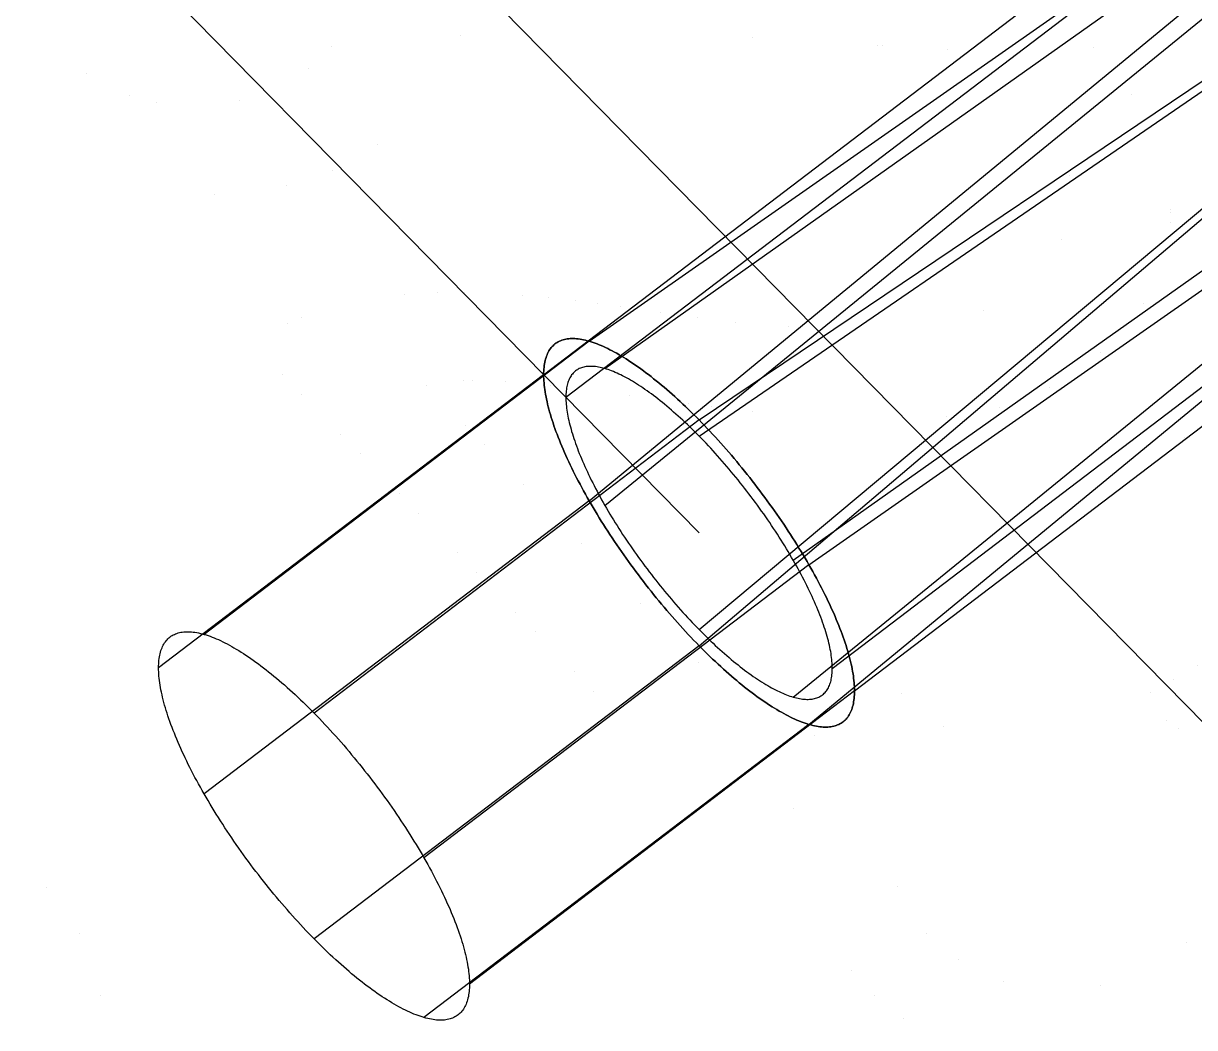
# Model space of a CAD drawing. Extents: x 0.1 to 1.91, y 6.56 to 8.08.
# Drawn here: x 1.4115 to 1.4896, y 7.6559 to 7.7229 of the extents above; entities that cross this region are included whole.
import ezdxf

# ---------------------------------------------------------------- set-up
doc = ezdxf.new("R2010")
doc.units = 0
doc.layers.get('0').update_dxf_attribs({"linetype": 'CONTINUOUS'})

msp = doc.modelspace()

# ---------------------------------------------------------------- linework, layer by layer
at = {"color": 7, "const_width": 0.000000113}
for points in [[(1.441014, 7.724891), (1.440757, 7.722237), (1.439769, 7.719678), (1.438064, 7.717297), (1.435643, 7.715092), (1.431682, 7.712779), (1.427312, 7.71156), (1.422533, 7.711435), (1.417777, 7.712401), (1.413474, 7.714454), (1.409624, 7.717596), (1.406916, 7.721017), (1.405329, 7.724633)], [(1.411648, 7.724882), (1.412524, 7.722816), (1.414023, 7.7209), (1.416349, 7.719044), (1.419026, 7.717853), (1.422054, 7.717325), (1.425148, 7.717485), (1.428021, 7.718355), (1.430675, 7.719937), (1.432732, 7.721909), (1.434047, 7.724129)], [(1.479379, 7.724219), (1.483031, 7.721133), (1.485973, 7.717462), (1.487656, 7.713715), (1.488079, 7.709891), (1.487342, 7.706244), (1.485545, 7.703025), (1.482689, 7.700233), (1.480875, 7.699033), (1.478878, 7.698054), (1.476697, 7.697297), (1.47426, 7.696765), (1.471497, 7.69646), (1.468407, 7.696384), (1.464614, 7.696565), (1.459741, 7.697032), (1.453787, 7.697787), (1.448995, 7.698434), (1.445429, 7.698851), (1.443088, 7.699036), (1.441404, 7.699059), (1.439807, 7.698987), (1.438296, 7.698821), (1.456556, 7.680248)], [(1.456556, 7.680248), (1.451477, 7.676382), (1.426869, 7.701412), (1.428161, 7.702331), (1.429562, 7.703081), (1.431072, 7.703663), (1.433751, 7.704366), (1.436662, 7.704798), (1.439805, 7.70496), (1.443366, 7.704853), (1.447532, 7.704479), (1.452303, 7.703838), (1.459482, 7.702885), (1.465254, 7.702416), (1.46962, 7.702433), (1.473005, 7.702903), (1.475835, 7.703792), (1.478109, 7.705102), (1.479877, 7.706832), (1.480996, 7.708835), (1.481464, 7.711111), (1.481237, 7.713475), (1.480267, 7.71574), (1.478556, 7.717907), (1.476247, 7.719803), (1.473723, 7.721013), (1.470984, 7.721537), (1.468158, 7.721348), (1.465376, 7.720419), (1.462637, 7.71875), (1.458496, 7.723954)], [(1.492548, 7.689944), (1.488917, 7.695309), (1.492989, 7.696994)], [(1.491334, 7.67265), (1.489604, 7.674876), (1.488605, 7.675777), (1.487334, 7.676721), (1.485792, 7.67771), (1.490938, 7.680724)], [(1.493494, 7.656249), (1.489533, 7.653936), (1.485163, 7.652717), (1.480384, 7.652592), (1.475628, 7.653558), (1.471325, 7.655611), (1.467475, 7.658753), (1.464768, 7.662174), (1.46318, 7.66579), (1.462712, 7.669601), (1.463334, 7.673365), (1.465019, 7.676838), (1.467764, 7.680019)], [(1.467764, 7.680019), (1.47304, 7.675906), (1.470972, 7.67318), (1.469708, 7.670629), (1.469247, 7.668253), (1.469499, 7.666039), (1.470375, 7.663974), (1.471874, 7.662057), (1.4742, 7.660201), (1.476877, 7.65901), (1.479905, 7.658482), (1.482999, 7.658642), (1.485872, 7.659512), (1.488526, 7.661094), (1.490583, 7.663066)], [(1.408324, 7.669234), (1.412532, 7.665929), (1.414968, 7.662888), (1.416419, 7.659724), (1.416884, 7.656438), (1.416365, 7.65316), (1.414865, 7.650023), (1.412382, 7.647026)]]:
    msp.add_lwpolyline(points, dxfattribs=at)
at = {"color": 9}
for points in [[(1.258799, 7.911615, -0.835261), (1.547512, 7.617953, -0.676725)], [(1.258799, 7.911615, -0.835261), (1.547512, 7.617953, -0.676725)], [(1.449259, 7.701676, -0.869924), (1.423588, 7.682133, -0.859374)], [(1.446223, 7.699442, -0.881447), (1.446225, 7.699309, -0.88169), (1.446229, 7.699173, -0.88193), (1.446237, 7.699034, -0.882169), (1.446248, 7.698892, -0.882406), (1.446263, 7.698746, -0.88264), (1.44628, 7.698598, -0.882873), (1.4463, 7.698447, -0.883104), (1.446324, 7.698292, -0.883332), (1.446351, 7.698135, -0.883558), (1.446381, 7.697976, -0.883781), (1.446414, 7.697813, -0.884002), (1.44645, 7.697647, -0.884221), (1.446489, 7.697479, -0.884437), (1.446531, 7.697309, -0.88465), (1.446576, 7.697136, -0.884861), (1.446625, 7.69696, -0.885069), (1.446676, 7.696782, -0.885274), (1.44673, 7.696601, -0.885476), (1.446788, 7.696418, -0.885675), (1.446848, 7.696233, -0.885872), (1.446912, 7.696045, -0.886065), (1.446978, 7.695856, -0.886255), (1.447047, 7.695664, -0.886441), (1.447119, 7.69547, -0.886625), (1.447194, 7.695274, -0.886805), (1.447272, 7.695077, -0.886982), (1.447353, 7.694877, -0.887155), (1.447436, 7.694676, -0.887325), (1.447523, 7.694472, -0.887492), (1.447612, 7.694267, -0.887654), (1.447703, 7.694061, -0.887814), (1.447798, 7.693853, -0.887969), (1.447895, 7.693643, -0.888121), (1.447995, 7.693432, -0.888269), (1.448097, 7.69322, -0.888413), (1.448202, 7.693006, -0.888554), (1.44831, 7.692791, -0.88869), (1.44842, 7.692575, -0.888823), (1.448533, 7.692357, -0.888951), (1.448648, 7.692139, -0.889076), (1.448765, 7.69192, -0.889196), (1.448885, 7.691699, -0.889313), (1.449007, 7.691478, -0.889425), (1.449132, 7.691256, -0.889533), (1.449259, 7.691034, -0.889637), (1.449388, 7.69081, -0.889737), (1.449519, 7.690587, -0.889832), (1.449652, 7.690362, -0.889923), (1.449788, 7.690137, -0.89001), (1.449925, 7.689912, -0.890092), (1.450065, 7.689687, -0.89017), (1.450206, 7.689461, -0.890244), (1.45035, 7.689235, -0.890314), (1.450495, 7.689009, -0.890378), (1.450643, 7.688783, -0.890439), (1.450792, 7.688557, -0.890495), (1.450943, 7.688331, -0.890546), (1.451095, 7.688105, -0.890593), (1.451249, 7.68788, -0.890636), (1.451405, 7.687655, -0.890673), (1.451563, 7.68743, -0.890707), (1.451722, 7.687205, -0.890736), (1.451882, 7.686982, -0.89076), (1.452044, 7.686758, -0.890779), (1.452207, 7.686536, -0.890795), (1.452372, 7.686314, -0.890805), (1.452538, 7.686093, -0.890811), (1.452705, 7.685872, -0.890812), (1.452873, 7.685653, -0.890809), (1.453042, 7.685435, -0.890801), (1.453213, 7.685218, -0.890789), (1.453385, 7.685001, -0.890772), (1.453557, 7.684786, -0.89075), (1.45373, 7.684573, -0.890724), (1.453905, 7.68436, -0.890693), (1.45408, 7.684149, -0.890658), (1.454256, 7.68394, -0.890618), (1.454432, 7.683732, -0.890574), (1.45461, 7.683525, -0.890525), (1.454787, 7.68332, -0.890472), (1.454966, 7.683117, -0.890414), (1.455145, 7.682916, -0.890352), (1.455324, 7.682716, -0.890285), (1.455504, 7.682519, -0.890214), (1.455684, 7.682323, -0.890138), (1.455864, 7.682129, -0.890058), (1.456045, 7.681938, -0.889974), (1.456225, 7.681748, -0.889886), (1.456406, 7.681561, -0.889793), (1.456587, 7.681376, -0.889695), (1.456768, 7.681193, -0.889594), (1.456949, 7.681012, -0.889488), (1.45713, 7.680834, -0.889378), (1.45731, 7.680658, -0.889264), (1.45749, 7.680485, -0.889146), (1.457671, 7.680315, -0.889024), (1.45785, 7.680147, -0.888898), (1.45803, 7.679982, -0.888768), (1.458208, 7.679819, -0.888634), (1.458387, 7.679659, -0.888495), (1.458565, 7.679502, -0.888353), (1.458742, 7.679348, -0.888208), (1.458919, 7.679197, -0.888058), (1.459094, 7.679049, -0.887905), (1.45927, 7.678904, -0.887748), (1.459444, 7.678761, -0.887587), (1.459617, 7.678622, -0.887422), (1.45979, 7.678486, -0.887255), (1.459961, 7.678353, -0.887083), (1.460132, 7.678224, -0.886908), (1.460301, 7.678098, -0.88673), (1.46047, 7.677974, -0.886549), (1.460637, 7.677855, -0.886364), (1.460803, 7.677738, -0.886176), (1.460967, 7.677625, -0.885984), (1.46113, 7.677516, -0.88579), (1.461292, 7.67741, -0.885592), (1.461453, 7.677307, -0.885392), (1.461612, 7.677208, -0.885189), (1.461769, 7.677113, -0.884982), (1.461925, 7.677021, -0.884773), (1.462079, 7.676933, -0.884562), (1.462232, 7.676848, -0.884347), (1.462383, 7.676767, -0.88413), (1.462532, 7.67669, -0.88391), (1.462679, 7.676616, -0.883688), (1.462824, 7.676547, -0.883464), (1.462968, 7.676481, -0.883237), (1.463109, 7.676418, -0.883008), (1.463249, 7.67636, -0.882776), (1.463387, 7.676305, -0.882543), (1.463522, 7.676255, -0.882307), (1.463655, 7.676208, -0.882069), (1.463787, 7.676165, -0.88183), (1.463916, 7.676125, -0.881589), (1.464042, 7.67609, -0.881345), (1.464167, 7.676059, -0.881101), (1.464289, 7.676031, -0.880854), (1.464409, 7.676008, -0.880606), (1.464526, 7.675988, -0.880357), (1.464642, 7.675972, -0.880106), (1.464754, 7.675961, -0.879853), (1.464864, 7.675953, -0.8796), (1.464972, 7.675949, -0.879345), (1.465077, 7.675949, -0.87909), (1.465179, 7.675953, -0.878833), (1.465279, 7.675961, -0.878575), (1.465376, 7.675973, -0.878317), (1.465471, 7.675989, -0.878057), (1.465563, 7.676009, -0.877797), (1.465652, 7.676032, -0.877537), (1.465738, 7.67606, -0.877275), (1.465822, 7.676092, -0.877014), (1.465902, 7.676127, -0.876752), (1.46598, 7.676166, -0.876489), (1.466055, 7.67621, -0.876227), (1.466127, 7.676257, -0.875964), (1.466197, 7.676308, -0.875701), (1.466263, 7.676362, -0.875439), (1.466326, 7.676421, -0.875176), (1.466387, 7.676483, -0.874913), (1.466444, 7.676549, -0.874651), (1.466498, 7.676619, -0.874389), (1.46655, 7.676693, -0.874128), (1.466598, 7.67677, -0.873867), (1.466643, 7.676852, -0.873606), (1.466686, 7.676936, -0.873347), (1.466725, 7.677025, -0.873088), (1.466761, 7.677117, -0.872829), (1.466794, 7.677212, -0.872572), (1.466824, 7.677312, -0.872316), (1.46685, 7.677414, -0.872061), (1.466874, 7.67752, -0.871806), (1.466894, 7.67763, -0.871553), (1.466912, 7.677743, -0.871302), (1.466926, 7.67786, -0.871051), (1.466937, 7.67798, -0.870803), (1.466945, 7.678103, -0.870555), (1.46695, 7.678229, -0.870309), (1.466951, 7.678359, -0.870065), (1.46695, 7.678492, -0.869823), (1.466945, 7.678628, -0.869582), (1.466937, 7.678767, -0.869343), (1.466926, 7.67891, -0.869107), (1.466912, 7.679055, -0.868872), (1.466894, 7.679203, -0.868639), (1.466874, 7.679355, -0.868409), (1.46685, 7.679509, -0.868181), (1.466824, 7.679666, -0.867955), (1.466794, 7.679826, -0.867731), (1.466761, 7.679988, -0.86751), (1.466725, 7.680154, -0.867291), (1.466686, 7.680322, -0.867075), (1.466643, 7.680493, -0.866862), (1.466598, 7.680666, -0.866651), (1.46655, 7.680842, -0.866444), (1.466498, 7.68102, -0.866238), (1.466444, 7.6812, -0.866036), (1.466387, 7.681383, -0.865837), (1.466326, 7.681568, -0.865641), (1.466263, 7.681756, -0.865448), (1.466197, 7.681946, -0.865258), (1.466127, 7.682137, -0.865071), (1.466055, 7.682331, -0.864888), (1.46598, 7.682527, -0.864707), (1.465902, 7.682725, -0.864531), (1.465822, 7.682924, -0.864357), (1.465738, 7.683126, -0.864187), (1.465652, 7.683329, -0.864021), (1.465563, 7.683534, -0.863858), (1.465471, 7.68374, -0.863699), (1.465376, 7.683949, -0.863543), (1.465279, 7.684158, -0.863392), (1.465179, 7.684369, -0.863243), (1.465077, 7.684582, -0.863099), (1.464972, 7.684795, -0.862959), (1.464864, 7.68501, -0.862822), (1.464754, 7.685227, -0.86269), (1.464642, 7.685444, -0.862561), (1.464526, 7.685662, -0.862437), (1.464409, 7.685882, -0.862316), (1.464289, 7.686102, -0.8622), (1.464167, 7.686323, -0.862088), (1.464042, 7.686545, -0.861979), (1.463916, 7.686768, -0.861876), (1.463787, 7.686991, -0.861776), (1.463655, 7.687215, -0.86168), (1.463522, 7.687439, -0.861589), (1.463387, 7.687664, -0.861503), (1.463249, 7.687889, -0.86142), (1.463109, 7.688115, -0.861342), (1.462968, 7.68834, -0.861268), (1.462824, 7.688566, -0.861199), (1.462679, 7.688792, -0.861134), (1.462532, 7.689018, -0.861074), (1.462383, 7.689244, -0.861018), (1.462232, 7.68947, -0.860966), (1.462079, 7.689696, -0.860919), (1.461925, 7.689922, -0.860877), (1.461769, 7.690147, -0.860839), (1.461612, 7.690372, -0.860806), (1.461453, 7.690596, -0.860777), (1.461292, 7.69082, -0.860753), (1.46113, 7.691043, -0.860733), (1.460967, 7.691266, -0.860718), (1.460803, 7.691488, -0.860707), (1.460637, 7.691709, -0.860701), (1.46047, 7.691929, -0.8607), (1.460301, 7.692148, -0.860703), (1.460132, 7.692367, -0.860711), (1.459961, 7.692584, -0.860724), (1.45979, 7.6928, -0.860741), (1.459617, 7.693015, -0.860762), (1.459444, 7.693229, -0.860788), (1.45927, 7.693441, -0.860819), (1.459094, 7.693652, -0.860854), (1.458919, 7.693862, -0.860894), (1.458742, 7.69407, -0.860938), (1.458565, 7.694276, -0.860987), (1.458387, 7.694481, -0.861041), (1.458208, 7.694684, -0.861098), (1.45803, 7.694885, -0.861161), (1.45785, 7.695085, -0.861227), (1.457671, 7.695283, -0.861299), (1.45749, 7.695478, -0.861374), (1.45731, 7.695672, -0.861454), (1.45713, 7.695864, -0.861538), (1.456949, 7.696053, -0.861627), (1.456768, 7.696241, -0.86172), (1.456587, 7.696426, -0.861817), (1.456406, 7.696609, -0.861918), (1.456225, 7.696789, -0.862024), (1.456045, 7.696967, -0.862134), (1.455864, 7.697143, -0.862248), (1.455684, 7.697316, -0.862366), (1.455504, 7.697487, -0.862488), (1.455324, 7.697654, -0.862615), (1.455145, 7.69782, -0.862745), (1.454966, 7.697982, -0.862879), (1.454787, 7.698142, -0.863017), (1.45461, 7.698299, -0.863159), (1.454432, 7.698453, -0.863305), (1.454256, 7.698604, -0.863455), (1.45408, 7.698753, -0.863608), (1.453905, 7.698898, -0.863765), (1.45373, 7.69904, -0.863926), (1.453557, 7.699179, -0.86409), (1.453385, 7.699315, -0.864258), (1.453213, 7.699448, -0.864429), (1.453042, 7.699577, -0.864604), (1.452873, 7.699704, -0.864782), (1.452705, 7.699827, -0.864964), (1.452538, 7.699947, -0.865149), (1.452372, 7.700063, -0.865337), (1.452207, 7.700176, -0.865528), (1.452044, 7.700285, -0.865723), (1.451882, 7.700391, -0.86592), (1.451722, 7.700494, -0.86612), (1.451563, 7.700593, -0.866324), (1.451405, 7.700689, -0.86653), (1.451249, 7.70078, -0.866739), (1.451095, 7.700869, -0.866951), (1.450943, 7.700953, -0.867165), (1.450792, 7.701034, -0.867383), (1.450643, 7.701111, -0.867602), (1.450495, 7.701185, -0.867824), (1.45035, 7.701255, -0.868049), (1.450206, 7.701321, -0.868276), (1.450065, 7.701383, -0.868505), (1.449925, 7.701441, -0.868736), (1.449788, 7.701496, -0.86897), (1.449652, 7.701547, -0.869205), (1.449519, 7.701594, -0.869443), (1.449388, 7.701637, -0.869683), (1.449259, 7.701676, -0.869924), (1.449132, 7.701711, -0.870167), (1.449007, 7.701743, -0.870412), (1.448885, 7.70177, -0.870658), (1.448765, 7.701794, -0.870906), (1.448648, 7.701813, -0.871156), (1.448533, 7.701829, -0.871407), (1.44842, 7.701841, -0.871659), (1.44831, 7.701848, -0.871912), (1.448202, 7.701852, -0.872167), (1.448097, 7.701852, -0.872423), (1.447995, 7.701848, -0.87268), (1.447895, 7.70184, -0.872937), (1.447798, 7.701828, -0.873196), (1.447703, 7.701812, -0.873455), (1.447612, 7.701793, -0.873715), (1.447523, 7.701769, -0.873976), (1.447436, 7.701741, -0.874237), (1.447353, 7.70171, -0.874499), (1.447272, 7.701674, -0.874761), (1.447194, 7.701635, -0.875023), (1.447119, 7.701592, -0.875286), (1.447047, 7.701545, -0.875548), (1.446978, 7.701494, -0.875811), (1.446912, 7.701439, -0.876074), (1.446848, 7.70138, -0.876337), (1.446788, 7.701318, -0.876599), (1.44673, 7.701252, -0.876861), (1.446676, 7.701182, -0.877123), (1.446625, 7.701108, -0.877385), (1.446576, 7.701031, -0.877646), (1.446531, 7.70095, -0.877906), (1.446489, 7.700865, -0.878166), (1.44645, 7.700777, -0.878425), (1.446414, 7.700685, -0.878683), (1.446381, 7.700589, -0.87894), (1.446351, 7.70049, -0.879197), (1.446324, 7.700387, -0.879452), (1.4463, 7.700281, -0.879706), (1.44628, 7.700171, -0.879959), (1.446263, 7.700058, -0.880211), (1.446248, 7.699942, -0.880461), (1.446237, 7.699822, -0.88071), (1.446229, 7.699699, -0.880957), (1.446225, 7.699572, -0.881203), (1.446223, 7.699442, -0.881447)], [(1.446223, 7.699442, -0.881447), (1.420552, 7.6799, -0.870897)], [(1.446223, 7.699442, -0.881447), (1.420552, 7.6799, -0.870897)], [(1.456587, 7.696426, -0.861817), (1.430916, 7.676883, -0.851267)], [(1.449259, 7.691034, -0.889637), (1.423588, 7.671491, -0.879087)], [(1.463916, 7.686768, -0.861876), (1.438245, 7.667225, -0.851325)], [(1.420552, 7.6799, -0.870897), (1.420554, 7.680029, -0.870653), (1.420558, 7.680156, -0.870407), (1.420566, 7.680279, -0.87016), (1.420577, 7.680399, -0.869911), (1.420592, 7.680515, -0.86966), (1.420609, 7.680629, -0.869409), (1.420629, 7.680738, -0.869156), (1.420653, 7.680844, -0.868902), (1.42068, 7.680947, -0.868646), (1.42071, 7.681046, -0.86839), (1.420743, 7.681142, -0.868133), (1.420779, 7.681234, -0.867875), (1.420818, 7.681322, -0.867616), (1.42086, 7.681407, -0.867356), (1.420905, 7.681488, -0.867095), (1.420954, 7.681566, -0.866834), (1.421005, 7.681639, -0.866573), (1.421059, 7.681709, -0.866311), (1.421117, 7.681775, -0.866049), (1.421177, 7.681838, -0.865786), (1.421241, 7.681896, -0.865524), (1.421307, 7.681951, -0.865261), (1.421376, 7.682002, -0.864998), (1.421448, 7.682049, -0.864735), (1.421523, 7.682092, -0.864473), (1.421601, 7.682132, -0.864211), (1.421682, 7.682167, -0.863948), (1.421765, 7.682199, -0.863687), (1.421852, 7.682226, -0.863426), (1.421941, 7.68225, -0.863165), (1.422032, 7.68227, -0.862905), (1.422127, 7.682286, -0.862646), (1.422224, 7.682298, -0.862387), (1.422324, 7.682305, -0.862129), (1.422426, 7.68231, -0.861873), (1.422531, 7.68231, -0.861617), (1.422639, 7.682306, -0.861362), (1.422749, 7.682298, -0.861109), (1.422862, 7.682286, -0.860857), (1.422977, 7.68227, -0.860606), (1.423094, 7.682251, -0.860356), (1.423214, 7.682227, -0.860108), (1.423336, 7.6822, -0.859862), (1.423461, 7.682168, -0.859617), (1.423588, 7.682133, -0.859374), (1.423717, 7.682094, -0.859132), (1.423848, 7.682051, -0.858893), (1.423981, 7.682004, -0.858655), (1.424117, 7.681953, -0.85842), (1.424254, 7.681899, -0.858186), (1.424394, 7.68184, -0.857955), (1.424535, 7.681778, -0.857725), (1.424679, 7.681712, -0.857499), (1.424824, 7.681642, -0.857274), (1.424972, 7.681569, -0.857052), (1.425121, 7.681491, -0.856832), (1.425272, 7.681411, -0.856615), (1.425424, 7.681326, -0.856401), (1.425578, 7.681238, -0.856189), (1.425734, 7.681146, -0.85598), (1.425892, 7.68105, -0.855774), (1.426051, 7.680951, -0.85557), (1.426211, 7.680849, -0.85537), (1.426373, 7.680743, -0.855172), (1.426536, 7.680633, -0.854978), (1.426701, 7.68052, -0.854787), (1.426867, 7.680404, -0.854599), (1.427034, 7.680284, -0.854414), (1.427202, 7.680161, -0.854232), (1.427371, 7.680035, -0.854054), (1.427542, 7.679905, -0.853879), (1.427714, 7.679772, -0.853708), (1.427886, 7.679636, -0.85354), (1.428059, 7.679497, -0.853375), (1.428234, 7.679355, -0.853215), (1.428409, 7.67921, -0.853058), (1.428585, 7.679062, -0.852904), (1.428761, 7.67891, -0.852755), (1.428939, 7.678756, -0.852609), (1.429116, 7.678599, -0.852467), (1.429295, 7.67844, -0.852329), (1.429474, 7.678277, -0.852194), (1.429653, 7.678112, -0.852064), (1.429833, 7.677944, -0.851938), (1.430013, 7.677773, -0.851816), (1.430193, 7.6776, -0.851698), (1.430374, 7.677425, -0.851584), (1.430554, 7.677246, -0.851474), (1.430735, 7.677066, -0.851368), (1.430916, 7.676883, -0.851267), (1.431097, 7.676698, -0.85117), (1.431278, 7.676511, -0.851077), (1.431459, 7.676321, -0.850988), (1.431639, 7.676129, -0.850904), (1.431819, 7.675936, -0.850824), (1.432, 7.67574, -0.850748), (1.432179, 7.675542, -0.850677), (1.432359, 7.675343, -0.85061), (1.432537, 7.675141, -0.850548), (1.432716, 7.674938, -0.85049), (1.432894, 7.674733, -0.850437), (1.433071, 7.674527, -0.850388), (1.433248, 7.674319, -0.850344), (1.433423, 7.674109, -0.850304), (1.433599, 7.673898, -0.850269), (1.433773, 7.673686, -0.850238), (1.433946, 7.673472, -0.850212), (1.434119, 7.673257, -0.85019), (1.43429, 7.673041, -0.850173), (1.434461, 7.672824, -0.850161), (1.43463, 7.672606, -0.850153), (1.434799, 7.672386, -0.85015), (1.434966, 7.672166, -0.850151), (1.435132, 7.671945, -0.850157), (1.435296, 7.671723, -0.850168), (1.435459, 7.6715, -0.850183), (1.435621, 7.671277, -0.850202), (1.435782, 7.671053, -0.850227), (1.435941, 7.670829, -0.850255), (1.436098, 7.670604, -0.850289), (1.436254, 7.670379, -0.850327), (1.436408, 7.670153, -0.850369), (1.436561, 7.669928, -0.850416), (1.436712, 7.669702, -0.850467), (1.436861, 7.669476, -0.850523), (1.437008, 7.66925, -0.850584), (1.437153, 7.669024, -0.850649), (1.437297, 7.668798, -0.850718), (1.437438, 7.668572, -0.850792), (1.437578, 7.668347, -0.85087), (1.437716, 7.668121, -0.850952), (1.437851, 7.667896, -0.851039), (1.437984, 7.667672, -0.85113), (1.438116, 7.667448, -0.851226), (1.438245, 7.667225, -0.851325), (1.438371, 7.667002, -0.851429), (1.438496, 7.66678, -0.851537), (1.438618, 7.666559, -0.85165), (1.438738, 7.666339, -0.851766), (1.438855, 7.66612, -0.851886), (1.438971, 7.665901, -0.852011), (1.439083, 7.665684, -0.85214), (1.439193, 7.665468, -0.852272), (1.439301, 7.665253, -0.852409), (1.439406, 7.665039, -0.852549), (1.439508, 7.664827, -0.852693), (1.439608, 7.664615, -0.852841), (1.439705, 7.664406, -0.852993), (1.4398, 7.664198, -0.853149), (1.439892, 7.663991, -0.853308), (1.439981, 7.663786, -0.853471), (1.440067, 7.663583, -0.853637), (1.440151, 7.663382, -0.853807), (1.440231, 7.663182, -0.85398), (1.440309, 7.662984, -0.854157), (1.440384, 7.662788, -0.854337), (1.440456, 7.662595, -0.854521), (1.440526, 7.662403, -0.854708), (1.440592, 7.662213, -0.854898), (1.440655, 7.662026, -0.855091), (1.440716, 7.661841, -0.855287), (1.440773, 7.661658, -0.855486), (1.440827, 7.661477, -0.855688), (1.440879, 7.661299, -0.855893), (1.440927, 7.661123, -0.856101), (1.440972, 7.66095, -0.856312), (1.441015, 7.660779, -0.856525), (1.441054, 7.660611, -0.856741), (1.44109, 7.660446, -0.85696), (1.441123, 7.660283, -0.857181), (1.441153, 7.660123, -0.857404), (1.441179, 7.659966, -0.85763), (1.441203, 7.659812, -0.857859), (1.441223, 7.659661, -0.858089), (1.441241, 7.659512, -0.858322), (1.441255, 7.659367, -0.858556), (1.441266, 7.659225, -0.858793), (1.441274, 7.659085, -0.859032), (1.441279, 7.658949, -0.859273), (1.44128, 7.658816, -0.859515), (1.441279, 7.658687, -0.859759), (1.441274, 7.65856, -0.860005), (1.441266, 7.658437, -0.860252), (1.441255, 7.658317, -0.860501), (1.441241, 7.658201, -0.860751), (1.441223, 7.658087, -0.861003), (1.441203, 7.657978, -0.861256), (1.441179, 7.657872, -0.86151), (1.441153, 7.657769, -0.861766), (1.441123, 7.65767, -0.862022), (1.44109, 7.657574, -0.862279), (1.441054, 7.657482, -0.862537), (1.441015, 7.657394, -0.862796), (1.440972, 7.657309, -0.863056), (1.440927, 7.657228, -0.863317), (1.440879, 7.65715, -0.863578), (1.440827, 7.657077, -0.863839), (1.440773, 7.657007, -0.864101), (1.440716, 7.656941, -0.864363), (1.440655, 7.656878, -0.864626), (1.440592, 7.65682, -0.864888), (1.440526, 7.656765, -0.865151), (1.440456, 7.656714, -0.865414), (1.440384, 7.656667, -0.865677), (1.440309, 7.656624, -0.865939), (1.440231, 7.656584, -0.866201), (1.440151, 7.656549, -0.866463), (1.440067, 7.656517, -0.866725), (1.439981, 7.65649, -0.866986), (1.439892, 7.656466, -0.867247), (1.4398, 7.656446, -0.867507), (1.439705, 7.65643, -0.867766), (1.439608, 7.656418, -0.868025), (1.439508, 7.65641, -0.868283), (1.439406, 7.656406, -0.868539), (1.439301, 7.656406, -0.868795), (1.439193, 7.65641, -0.86905), (1.439083, 7.656418, -0.869303), (1.438971, 7.65643, -0.869555), (1.438855, 7.656445, -0.869806), (1.438738, 7.656465, -0.870056), (1.438618, 7.656489, -0.870304), (1.438496, 7.656516, -0.87055), (1.438371, 7.656547, -0.870795), (1.438245, 7.656583, -0.871038), (1.438116, 7.656622, -0.87128), (1.437984, 7.656665, -0.871519), (1.437851, 7.656712, -0.871757), (1.437716, 7.656763, -0.871992), (1.437578, 7.656817, -0.872226), (1.437438, 7.656876, -0.872457), (1.437297, 7.656938, -0.872686), (1.437153, 7.657004, -0.872913), (1.437008, 7.657074, -0.873138), (1.436861, 7.657147, -0.87336), (1.436712, 7.657224, -0.87358), (1.436561, 7.657305, -0.873797), (1.436408, 7.65739, -0.874011), (1.436254, 7.657478, -0.874223), (1.436098, 7.65757, -0.874432), (1.435941, 7.657666, -0.874638), (1.435782, 7.657765, -0.874842), (1.435621, 7.657867, -0.875042), (1.435459, 7.657973, -0.87524), (1.435296, 7.658083, -0.875434), (1.435132, 7.658196, -0.875625), (1.434966, 7.658312, -0.875813), (1.434799, 7.658432, -0.875998), (1.43463, 7.658555, -0.87618), (1.434461, 7.658681, -0.876358), (1.43429, 7.658811, -0.876533), (1.434119, 7.658944, -0.876704), (1.433946, 7.65908, -0.876872), (1.433773, 7.659219, -0.877037), (1.433599, 7.659361, -0.877197), (1.433423, 7.659506, -0.877354), (1.433248, 7.659654, -0.877508), (1.433071, 7.659806, -0.877657), (1.432894, 7.65996, -0.877803), (1.432716, 7.660117, -0.877945), (1.432537, 7.660276, -0.878083), (1.432359, 7.660439, -0.878217), (1.432179, 7.660604, -0.878348), (1.432, 7.660772, -0.878474), (1.431819, 7.660943, -0.878596), (1.431639, 7.661116, -0.878714), (1.431459, 7.661291, -0.878828), (1.431278, 7.66147, -0.878938), (1.431097, 7.66165, -0.879044), (1.430916, 7.661833, -0.879145), (1.430735, 7.662018, -0.879242), (1.430554, 7.662205, -0.879335), (1.430374, 7.662395, -0.879424), (1.430193, 7.662587, -0.879508), (1.430013, 7.66278, -0.879588), (1.429833, 7.662976, -0.879664), (1.429653, 7.663174, -0.879735), (1.429474, 7.663373, -0.879802), (1.429295, 7.663575, -0.879864), (1.429116, 7.663778, -0.879922), (1.428939, 7.663983, -0.879975), (1.428761, 7.664189, -0.880024), (1.428585, 7.664397, -0.880068), (1.428409, 7.664607, -0.880108), (1.428234, 7.664818, -0.880143), (1.428059, 7.66503, -0.880174), (1.427886, 7.665244, -0.8802), (1.427714, 7.665459, -0.880222), (1.427542, 7.665675, -0.880239), (1.427371, 7.665892, -0.880251), (1.427202, 7.66611, -0.880259), (1.427034, 7.66633, -0.880262), (1.426867, 7.66655, -0.880261), (1.426701, 7.666771, -0.880255), (1.426536, 7.666993, -0.880244), (1.426373, 7.667216, -0.880229), (1.426211, 7.667439, -0.88021), (1.426051, 7.667663, -0.880185), (1.425892, 7.667887, -0.880157), (1.425734, 7.668112, -0.880123), (1.425578, 7.668337, -0.880085), (1.425424, 7.668563, -0.880043), (1.425272, 7.668788, -0.879996), (1.425121, 7.669014, -0.879944), (1.424972, 7.66924, -0.879889), (1.424824, 7.669466, -0.879828), (1.424679, 7.669692, -0.879763), (1.424535, 7.669918, -0.879694), (1.424394, 7.670144, -0.87962), (1.424254, 7.670369, -0.879542), (1.424117, 7.670595, -0.87946), (1.423981, 7.670819, -0.879373), (1.423848, 7.671044, -0.879282), (1.423717, 7.671268, -0.879186), (1.423588, 7.671491, -0.879087), (1.423461, 7.671714, -0.878983), (1.423336, 7.671936, -0.878875), (1.423214, 7.672157, -0.878762), (1.423094, 7.672377, -0.878646), (1.422977, 7.672596, -0.878525), (1.422862, 7.672815, -0.878401), (1.422749, 7.673032, -0.878272), (1.422639, 7.673248, -0.87814), (1.422531, 7.673463, -0.878003), (1.422426, 7.673677, -0.877863), (1.422324, 7.673889, -0.877719), (1.422224, 7.674101, -0.877571), (1.422127, 7.67431, -0.877419), (1.422032, 7.674518, -0.877263), (1.421941, 7.674725, -0.877104), (1.421852, 7.67493, -0.876941), (1.421765, 7.675133, -0.876775), (1.421682, 7.675334, -0.876605), (1.421601, 7.675534, -0.876432), (1.421523, 7.675732, -0.876255), (1.421448, 7.675928, -0.876075), (1.421376, 7.676121, -0.875891), (1.421307, 7.676313, -0.875704), (1.421241, 7.676503, -0.875514), (1.421177, 7.67669, -0.875321), (1.421117, 7.676875, -0.875125), (1.421059, 7.677058, -0.874926), (1.421005, 7.677239, -0.874724), (1.420954, 7.677417, -0.874519), (1.420905, 7.677593, -0.874311), (1.42086, 7.677766, -0.8741), (1.420818, 7.677937, -0.873887), (1.420779, 7.678105, -0.873671), (1.420743, 7.67827, -0.873452), (1.42071, 7.678433, -0.873231), (1.42068, 7.678593, -0.873008), (1.420653, 7.67875, -0.872782), (1.420629, 7.678904, -0.872553), (1.420609, 7.679055, -0.872323), (1.420592, 7.679204, -0.87209), (1.420577, 7.679349, -0.871855), (1.420566, 7.679491, -0.871619), (1.420558, 7.679631, -0.87138), (1.420554, 7.679767, -0.871139), (1.420552, 7.6799, -0.870897)], [(1.456587, 7.681376, -0.889695), (1.430916, 7.661833, -0.879145)], [(1.466951, 7.678359, -0.870065), (1.44128, 7.658816, -0.859515)], [(1.463916, 7.676125, -0.881589), (1.438245, 7.656583, -0.871038)]]:
    msp.add_polyline3d(points, dxfattribs=at)
at = {"color": 1}
for points in [[(1.449259, 7.691034, -0.889637), (1.620399, 7.83196, -0.940259)], [(1.446223, 7.699442, -0.881447), (1.617363, 7.829727, -0.951782)], [(1.446223, 7.699442, -0.881447), (1.617363, 7.829727, -0.951782)], [(1.450306, 7.690729, -0.887654), (1.621446, 7.830135, -0.941092)], [(1.447704, 7.697936, -0.880634), (1.618844, 7.828221, -0.950969)], [(1.447704, 7.697936, -0.880634), (1.618844, 7.828221, -0.950969)], [(1.456587, 7.681376, -0.889695), (1.627727, 7.82671, -0.932152)], [(1.456587, 7.682451, -0.887704), (1.627727, 7.825635, -0.934143)], [(1.449259, 7.701676, -0.869924), (1.620399, 7.821318, -0.959972)], [(1.450306, 7.699851, -0.870757), (1.621446, 7.821014, -0.957989)], [(1.462869, 7.67795, -0.880755), (1.634009, 7.817357, -0.934194)], [(1.463916, 7.676125, -0.881589), (1.635056, 7.817052, -0.932211)], [(1.456587, 7.695351, -0.863808), (1.627727, 7.812735, -0.958039)], [(1.456587, 7.696426, -0.861817), (1.627727, 7.81166, -0.96003)], [(1.465471, 7.679865, -0.870878), (1.636611, 7.810149, -0.941213)], [(1.466951, 7.678359, -0.870065), (1.638091, 7.808643, -0.9404)], [(1.462869, 7.687072, -0.863859), (1.634009, 7.808235, -0.95109)], [(1.463916, 7.686768, -0.861876), (1.635056, 7.80641, -0.951924)], [(1.446223, 7.699442, -0.881447), (1.446225, 7.699572, -0.881203), (1.446229, 7.699699, -0.880957), (1.446237, 7.699822, -0.88071), (1.446248, 7.699942, -0.880461), (1.446263, 7.700058, -0.880211), (1.44628, 7.700171, -0.879959), (1.4463, 7.700281, -0.879706), (1.446324, 7.700387, -0.879452), (1.446351, 7.70049, -0.879197), (1.446381, 7.700589, -0.87894), (1.446414, 7.700685, -0.878683), (1.44645, 7.700777, -0.878425), (1.446489, 7.700865, -0.878166), (1.446531, 7.70095, -0.877906), (1.446576, 7.701031, -0.877646), (1.446625, 7.701108, -0.877385), (1.446676, 7.701182, -0.877123), (1.44673, 7.701252, -0.876861), (1.446788, 7.701318, -0.876599), (1.446848, 7.70138, -0.876337), (1.446912, 7.701439, -0.876074), (1.446978, 7.701494, -0.875811), (1.447047, 7.701545, -0.875548), (1.447119, 7.701592, -0.875286), (1.447194, 7.701635, -0.875023), (1.447272, 7.701674, -0.874761), (1.447353, 7.70171, -0.874499), (1.447436, 7.701741, -0.874237), (1.447523, 7.701769, -0.873976), (1.447612, 7.701793, -0.873715), (1.447703, 7.701812, -0.873455), (1.447798, 7.701828, -0.873196), (1.447895, 7.70184, -0.872937), (1.447995, 7.701848, -0.87268), (1.448097, 7.701852, -0.872423), (1.448202, 7.701852, -0.872167), (1.44831, 7.701848, -0.871912), (1.44842, 7.701841, -0.871659), (1.448533, 7.701829, -0.871407), (1.448648, 7.701813, -0.871156), (1.448765, 7.701794, -0.870906), (1.448885, 7.70177, -0.870658), (1.449007, 7.701743, -0.870412), (1.449132, 7.701711, -0.870167), (1.449259, 7.701676, -0.869924), (1.449388, 7.701637, -0.869683), (1.449519, 7.701594, -0.869443), (1.449652, 7.701547, -0.869205), (1.449788, 7.701496, -0.86897), (1.449925, 7.701441, -0.868736), (1.450065, 7.701383, -0.868505), (1.450206, 7.701321, -0.868276), (1.45035, 7.701255, -0.868049), (1.450495, 7.701185, -0.867824), (1.450643, 7.701111, -0.867602), (1.450792, 7.701034, -0.867383), (1.450943, 7.700953, -0.867165), (1.451095, 7.700869, -0.866951), (1.451249, 7.70078, -0.866739), (1.451405, 7.700689, -0.86653), (1.451563, 7.700593, -0.866324), (1.451722, 7.700494, -0.86612), (1.451882, 7.700391, -0.86592), (1.452044, 7.700285, -0.865723), (1.452207, 7.700176, -0.865528), (1.452372, 7.700063, -0.865337), (1.452538, 7.699947, -0.865149), (1.452705, 7.699827, -0.864964), (1.452873, 7.699704, -0.864782), (1.453042, 7.699577, -0.864604), (1.453213, 7.699448, -0.864429), (1.453385, 7.699315, -0.864258), (1.453557, 7.699179, -0.86409), (1.45373, 7.69904, -0.863926), (1.453905, 7.698898, -0.863765), (1.45408, 7.698753, -0.863608), (1.454256, 7.698604, -0.863455), (1.454432, 7.698453, -0.863305), (1.45461, 7.698299, -0.863159), (1.454787, 7.698142, -0.863017), (1.454966, 7.697982, -0.862879), (1.455145, 7.69782, -0.862745), (1.455324, 7.697654, -0.862615), (1.455504, 7.697487, -0.862488), (1.455684, 7.697316, -0.862366), (1.455864, 7.697143, -0.862248), (1.456045, 7.696967, -0.862134), (1.456225, 7.696789, -0.862024), (1.456406, 7.696609, -0.861918), (1.456587, 7.696426, -0.861817), (1.456768, 7.696241, -0.86172), (1.456949, 7.696053, -0.861627), (1.45713, 7.695864, -0.861538), (1.45731, 7.695672, -0.861454), (1.45749, 7.695478, -0.861374), (1.457671, 7.695283, -0.861299), (1.45785, 7.695085, -0.861227), (1.45803, 7.694885, -0.861161), (1.458208, 7.694684, -0.861098), (1.458387, 7.694481, -0.861041), (1.458565, 7.694276, -0.860987), (1.458742, 7.69407, -0.860938), (1.458919, 7.693862, -0.860894), (1.459094, 7.693652, -0.860854), (1.45927, 7.693441, -0.860819), (1.459444, 7.693229, -0.860788), (1.459617, 7.693015, -0.860762), (1.45979, 7.6928, -0.860741), (1.459961, 7.692584, -0.860724), (1.460132, 7.692367, -0.860711), (1.460301, 7.692148, -0.860703), (1.46047, 7.691929, -0.8607), (1.460637, 7.691709, -0.860701), (1.460803, 7.691488, -0.860707), (1.460967, 7.691266, -0.860718), (1.46113, 7.691043, -0.860733), (1.461292, 7.69082, -0.860753), (1.461453, 7.690596, -0.860777), (1.461612, 7.690372, -0.860806), (1.461769, 7.690147, -0.860839), (1.461925, 7.689922, -0.860877), (1.462079, 7.689696, -0.860919), (1.462232, 7.68947, -0.860966), (1.462383, 7.689244, -0.861018), (1.462532, 7.689018, -0.861074), (1.462679, 7.688792, -0.861134), (1.462824, 7.688566, -0.861199), (1.462968, 7.68834, -0.861268), (1.463109, 7.688115, -0.861342), (1.463249, 7.687889, -0.86142), (1.463387, 7.687664, -0.861503), (1.463522, 7.687439, -0.861589), (1.463655, 7.687215, -0.86168), (1.463787, 7.686991, -0.861776), (1.463916, 7.686768, -0.861876), (1.464042, 7.686545, -0.861979), (1.464167, 7.686323, -0.862088), (1.464289, 7.686102, -0.8622), (1.464409, 7.685882, -0.862316), (1.464526, 7.685662, -0.862437), (1.464642, 7.685444, -0.862561), (1.464754, 7.685227, -0.86269), (1.464864, 7.68501, -0.862822), (1.464972, 7.684795, -0.862959), (1.465077, 7.684582, -0.863099), (1.465179, 7.684369, -0.863243), (1.465279, 7.684158, -0.863392), (1.465376, 7.683949, -0.863543), (1.465471, 7.68374, -0.863699), (1.465563, 7.683534, -0.863858), (1.465652, 7.683329, -0.864021), (1.465738, 7.683126, -0.864187), (1.465822, 7.682924, -0.864357), (1.465902, 7.682725, -0.864531), (1.46598, 7.682527, -0.864707), (1.466055, 7.682331, -0.864888), (1.466127, 7.682137, -0.865071), (1.466197, 7.681946, -0.865258), (1.466263, 7.681756, -0.865448), (1.466326, 7.681568, -0.865641), (1.466387, 7.681383, -0.865837), (1.466444, 7.6812, -0.866036), (1.466498, 7.68102, -0.866238), (1.46655, 7.680842, -0.866444), (1.466598, 7.680666, -0.866651), (1.466643, 7.680493, -0.866862), (1.466686, 7.680322, -0.867075), (1.466725, 7.680154, -0.867291), (1.466761, 7.679988, -0.86751), (1.466794, 7.679826, -0.867731), (1.466824, 7.679666, -0.867955), (1.46685, 7.679509, -0.868181), (1.466874, 7.679355, -0.868409), (1.466894, 7.679203, -0.868639), (1.466912, 7.679055, -0.868872), (1.466926, 7.67891, -0.869107), (1.466937, 7.678767, -0.869343), (1.466945, 7.678628, -0.869582), (1.46695, 7.678492, -0.869823), (1.466951, 7.678359, -0.870065), (1.46695, 7.678229, -0.870309), (1.466945, 7.678103, -0.870555), (1.466937, 7.67798, -0.870803), (1.466926, 7.67786, -0.871051), (1.466912, 7.677743, -0.871302), (1.466894, 7.67763, -0.871553), (1.466874, 7.67752, -0.871806), (1.46685, 7.677414, -0.872061), (1.466824, 7.677312, -0.872316), (1.466794, 7.677212, -0.872572), (1.466761, 7.677117, -0.872829), (1.466725, 7.677025, -0.873088), (1.466686, 7.676936, -0.873347), (1.466643, 7.676852, -0.873606), (1.466598, 7.67677, -0.873867), (1.46655, 7.676693, -0.874128), (1.466498, 7.676619, -0.874389), (1.466444, 7.676549, -0.874651), (1.466387, 7.676483, -0.874913), (1.466326, 7.676421, -0.875176), (1.466263, 7.676362, -0.875439), (1.466197, 7.676308, -0.875701), (1.466127, 7.676257, -0.875964), (1.466055, 7.67621, -0.876227), (1.46598, 7.676166, -0.876489), (1.465902, 7.676127, -0.876752), (1.465822, 7.676092, -0.877014), (1.465738, 7.67606, -0.877275), (1.465652, 7.676032, -0.877537), (1.465563, 7.676009, -0.877797), (1.465471, 7.675989, -0.878057), (1.465376, 7.675973, -0.878317), (1.465279, 7.675961, -0.878575), (1.465179, 7.675953, -0.878833), (1.465077, 7.675949, -0.87909), (1.464972, 7.675949, -0.879345), (1.464864, 7.675953, -0.8796), (1.464754, 7.675961, -0.879853), (1.464642, 7.675972, -0.880106), (1.464526, 7.675988, -0.880357), (1.464409, 7.676008, -0.880606), (1.464289, 7.676031, -0.880854), (1.464167, 7.676059, -0.881101), (1.464042, 7.67609, -0.881345), (1.463916, 7.676125, -0.881589), (1.463787, 7.676165, -0.88183), (1.463655, 7.676208, -0.882069), (1.463522, 7.676255, -0.882307), (1.463387, 7.676305, -0.882543), (1.463249, 7.67636, -0.882776), (1.463109, 7.676418, -0.883008), (1.462968, 7.676481, -0.883237), (1.462824, 7.676547, -0.883464), (1.462679, 7.676616, -0.883688), (1.462532, 7.67669, -0.88391), (1.462383, 7.676767, -0.88413), (1.462232, 7.676848, -0.884347), (1.462079, 7.676933, -0.884562), (1.461925, 7.677021, -0.884773), (1.461769, 7.677113, -0.884982), (1.461612, 7.677208, -0.885189), (1.461453, 7.677307, -0.885392), (1.461292, 7.67741, -0.885592), (1.46113, 7.677516, -0.88579), (1.460967, 7.677625, -0.885984), (1.460803, 7.677738, -0.886176), (1.460637, 7.677855, -0.886364), (1.46047, 7.677974, -0.886549), (1.460301, 7.678098, -0.88673), (1.460132, 7.678224, -0.886908), (1.459961, 7.678353, -0.887083), (1.45979, 7.678486, -0.887255), (1.459617, 7.678622, -0.887422), (1.459444, 7.678761, -0.887587), (1.45927, 7.678904, -0.887748), (1.459094, 7.679049, -0.887905), (1.458919, 7.679197, -0.888058), (1.458742, 7.679348, -0.888208), (1.458565, 7.679502, -0.888353), (1.458387, 7.679659, -0.888495), (1.458208, 7.679819, -0.888634), (1.45803, 7.679982, -0.888768), (1.45785, 7.680147, -0.888898), (1.457671, 7.680315, -0.889024), (1.45749, 7.680485, -0.889146), (1.45731, 7.680658, -0.889264), (1.45713, 7.680834, -0.889378), (1.456949, 7.681012, -0.889488), (1.456768, 7.681193, -0.889594), (1.456587, 7.681376, -0.889695), (1.456406, 7.681561, -0.889793), (1.456225, 7.681748, -0.889886), (1.456045, 7.681938, -0.889974), (1.455864, 7.682129, -0.890058), (1.455684, 7.682323, -0.890138), (1.455504, 7.682519, -0.890214), (1.455324, 7.682716, -0.890285), (1.455145, 7.682916, -0.890352), (1.454966, 7.683117, -0.890414), (1.454787, 7.68332, -0.890472), (1.45461, 7.683525, -0.890525), (1.454432, 7.683732, -0.890574), (1.454256, 7.68394, -0.890618), (1.45408, 7.684149, -0.890658), (1.453905, 7.68436, -0.890693), (1.45373, 7.684573, -0.890724), (1.453557, 7.684786, -0.89075), (1.453385, 7.685001, -0.890772), (1.453213, 7.685218, -0.890789), (1.453042, 7.685435, -0.890801), (1.452873, 7.685653, -0.890809), (1.452705, 7.685872, -0.890812), (1.452538, 7.686093, -0.890811), (1.452372, 7.686314, -0.890805), (1.452207, 7.686536, -0.890795), (1.452044, 7.686758, -0.890779), (1.451882, 7.686982, -0.89076), (1.451722, 7.687205, -0.890736), (1.451563, 7.68743, -0.890707), (1.451405, 7.687655, -0.890673), (1.451249, 7.68788, -0.890636), (1.451095, 7.688105, -0.890593), (1.450943, 7.688331, -0.890546), (1.450792, 7.688557, -0.890495), (1.450643, 7.688783, -0.890439), (1.450495, 7.689009, -0.890378), (1.45035, 7.689235, -0.890314), (1.450206, 7.689461, -0.890244), (1.450065, 7.689687, -0.89017), (1.449925, 7.689912, -0.890092), (1.449788, 7.690137, -0.89001), (1.449652, 7.690362, -0.889923), (1.449519, 7.690587, -0.889832), (1.449388, 7.69081, -0.889737), (1.449259, 7.691034, -0.889637), (1.449132, 7.691256, -0.889533), (1.449007, 7.691478, -0.889425), (1.448885, 7.691699, -0.889313), (1.448765, 7.69192, -0.889196), (1.448648, 7.692139, -0.889076), (1.448533, 7.692357, -0.888951), (1.44842, 7.692575, -0.888823), (1.44831, 7.692791, -0.88869), (1.448202, 7.693006, -0.888554), (1.448097, 7.69322, -0.888413), (1.447995, 7.693432, -0.888269), (1.447895, 7.693643, -0.888121), (1.447798, 7.693853, -0.887969), (1.447703, 7.694061, -0.887814), (1.447612, 7.694267, -0.887654), (1.447523, 7.694472, -0.887492), (1.447436, 7.694676, -0.887325), (1.447353, 7.694877, -0.887155), (1.447272, 7.695077, -0.886982), (1.447194, 7.695274, -0.886805), (1.447119, 7.69547, -0.886625), (1.447047, 7.695664, -0.886441), (1.446978, 7.695856, -0.886255), (1.446912, 7.696045, -0.886065), (1.446848, 7.696233, -0.885872), (1.446788, 7.696418, -0.885675), (1.44673, 7.696601, -0.885476), (1.446676, 7.696782, -0.885274), (1.446625, 7.69696, -0.885069), (1.446576, 7.697136, -0.884861), (1.446531, 7.697309, -0.88465), (1.446489, 7.697479, -0.884437), (1.44645, 7.697647, -0.884221), (1.446414, 7.697813, -0.884002), (1.446381, 7.697976, -0.883781), (1.446351, 7.698135, -0.883558), (1.446324, 7.698292, -0.883332), (1.4463, 7.698447, -0.883104), (1.44628, 7.698598, -0.882873), (1.446263, 7.698746, -0.88264), (1.446248, 7.698892, -0.882406), (1.446237, 7.699034, -0.882169), (1.446229, 7.699173, -0.88193), (1.446225, 7.699309, -0.88169), (1.446223, 7.699442, -0.881447)], [(1.447704, 7.697936, -0.880634), (1.447705, 7.697822, -0.880842), (1.447709, 7.697706, -0.881048), (1.447716, 7.697586, -0.881253), (1.447725, 7.697464, -0.881456), (1.447738, 7.69734, -0.881657), (1.447752, 7.697213, -0.881856), (1.44777, 7.697083, -0.882054), (1.44779, 7.696951, -0.88225), (1.447813, 7.696816, -0.882443), (1.447839, 7.696679, -0.882635), (1.447867, 7.69654, -0.882824), (1.447898, 7.696398, -0.883012), (1.447931, 7.696254, -0.883197), (1.447968, 7.696108, -0.88338), (1.448006, 7.695959, -0.88356), (1.448048, 7.695808, -0.883739), (1.448092, 7.695656, -0.883914), (1.448139, 7.695501, -0.884088), (1.448188, 7.695344, -0.884258), (1.448239, 7.695185, -0.884426), (1.448294, 7.695025, -0.884592), (1.448351, 7.694862, -0.884755), (1.44841, 7.694698, -0.884915), (1.448472, 7.694532, -0.885072), (1.448536, 7.694364, -0.885227), (1.448603, 7.694194, -0.885378), (1.448672, 7.694023, -0.885527), (1.448744, 7.693851, -0.885672), (1.448818, 7.693676, -0.885815), (1.448894, 7.693501, -0.885955), (1.448973, 7.693324, -0.886091), (1.449054, 7.693145, -0.886224), (1.449137, 7.692966, -0.886355), (1.449222, 7.692785, -0.886481), (1.44931, 7.692603, -0.886605), (1.4494, 7.692419, -0.886725), (1.449493, 7.692235, -0.886842), (1.449587, 7.69205, -0.886956), (1.449683, 7.691864, -0.887066), (1.449782, 7.691676, -0.887173), (1.449883, 7.691488, -0.887276), (1.449985, 7.6913, -0.887376), (1.45009, 7.69111, -0.887472), (1.450197, 7.69092, -0.887565), (1.450306, 7.690729, -0.887654), (1.450416, 7.690538, -0.887739), (1.450529, 7.690346, -0.887821), (1.450643, 7.690153, -0.887899), (1.450759, 7.689961, -0.887974), (1.450877, 7.689768, -0.888044), (1.450997, 7.689574, -0.888111), (1.451118, 7.689381, -0.888174), (1.451241, 7.689187, -0.888234), (1.451366, 7.688993, -0.888289), (1.451492, 7.6888, -0.888341), (1.45162, 7.688606, -0.888389), (1.451749, 7.688412, -0.888433), (1.45188, 7.688219, -0.888474), (1.452012, 7.688026, -0.88851), (1.452145, 7.687833, -0.888542), (1.45228, 7.68764, -0.888571), (1.452417, 7.687448, -0.888596), (1.452554, 7.687256, -0.888616), (1.452693, 7.687064, -0.888633), (1.452833, 7.686874, -0.888646), (1.452974, 7.686683, -0.888655), (1.453116, 7.686494, -0.88866), (1.453259, 7.686305, -0.888661), (1.453404, 7.686117, -0.888659), (1.453549, 7.68593, -0.888652), (1.453695, 7.685744, -0.888641), (1.453842, 7.685558, -0.888627), (1.45399, 7.685374, -0.888608), (1.454139, 7.685191, -0.888586), (1.454288, 7.685009, -0.88856), (1.454438, 7.684828, -0.888529), (1.454589, 7.684648, -0.888495), (1.45474, 7.68447, -0.888457), (1.454892, 7.684293, -0.888415), (1.455045, 7.684118, -0.88837), (1.455198, 7.683943, -0.88832), (1.455351, 7.683771, -0.888267), (1.455505, 7.6836, -0.88821), (1.455659, 7.68343, -0.888149), (1.455813, 7.683263, -0.888084), (1.455968, 7.683097, -0.888015), (1.456122, 7.682932, -0.887943), (1.456277, 7.68277, -0.887867), (1.456432, 7.682609, -0.887787), (1.456587, 7.682451, -0.887704), (1.456742, 7.682294, -0.887617), (1.456897, 7.682139, -0.887527), (1.457052, 7.681986, -0.887432), (1.457207, 7.681836, -0.887335), (1.457361, 7.681688, -0.887233), (1.457516, 7.681541, -0.887129), (1.45767, 7.681397, -0.887021), (1.457824, 7.681256, -0.886909), (1.457977, 7.681116, -0.886794), (1.45813, 7.680979, -0.886676), (1.458282, 7.680845, -0.886554), (1.458434, 7.680713, -0.886429), (1.458586, 7.680583, -0.886301), (1.458736, 7.680456, -0.886169), (1.458886, 7.680332, -0.886034), (1.459036, 7.68021, -0.885897), (1.459184, 7.680091, -0.885756), (1.459332, 7.679974, -0.885612), (1.459479, 7.67986, -0.885465), (1.459626, 7.679749, -0.885315), (1.459771, 7.679641, -0.885162), (1.459915, 7.679535, -0.885007), (1.460058, 7.679433, -0.884848), (1.4602, 7.679333, -0.884687), (1.460341, 7.679236, -0.884523), (1.460481, 7.679142, -0.884357), (1.46062, 7.679051, -0.884187), (1.460758, 7.678963, -0.884015), (1.460894, 7.678879, -0.883841), (1.461029, 7.678797, -0.883664), (1.461163, 7.678718, -0.883485), (1.461295, 7.678642, -0.883304), (1.461425, 7.67857, -0.88312), (1.461555, 7.678501, -0.882934), (1.461683, 7.678434, -0.882745), (1.461809, 7.678371, -0.882555), (1.461933, 7.678311, -0.882363), (1.462056, 7.678255, -0.882168), (1.462178, 7.678202, -0.881972), (1.462297, 7.678151, -0.881773), (1.462415, 7.678105, -0.881573), (1.462531, 7.678061, -0.881371), (1.462646, 7.678021, -0.881168), (1.462758, 7.677984, -0.880962), (1.462869, 7.67795, -0.880755), (1.462977, 7.67792, -0.880547), (1.463084, 7.677893, -0.880337), (1.463189, 7.67787, -0.880126), (1.463292, 7.67785, -0.879913), (1.463392, 7.677833, -0.879699), (1.463491, 7.677819, -0.879484), (1.463587, 7.677809, -0.879268), (1.463682, 7.677803, -0.879051), (1.463774, 7.677799, -0.878833), (1.463864, 7.677799, -0.878613), (1.463952, 7.677803, -0.878393), (1.464037, 7.67781, -0.878172), (1.464121, 7.67782, -0.877951), (1.464202, 7.677833, -0.877729), (1.46428, 7.67785, -0.877506), (1.464357, 7.677871, -0.877282), (1.464431, 7.677894, -0.877058), (1.464502, 7.677921, -0.876834), (1.464572, 7.677952, -0.87661), (1.464638, 7.677986, -0.876385), (1.464703, 7.678023, -0.87616), (1.464764, 7.678063, -0.875934), (1.464824, 7.678107, -0.875709), (1.464881, 7.678154, -0.875484), (1.464935, 7.678204, -0.875259), (1.464987, 7.678257, -0.875034), (1.465036, 7.678314, -0.874809), (1.465082, 7.678374, -0.874585), (1.465127, 7.678437, -0.87436), (1.465168, 7.678503, -0.874137), (1.465207, 7.678573, -0.873914), (1.465243, 7.678646, -0.873691), (1.465277, 7.678721, -0.873469), (1.465307, 7.6788, -0.873248), (1.465336, 7.678882, -0.873027), (1.465361, 7.678967, -0.872807), (1.465384, 7.679055, -0.872589), (1.465404, 7.679146, -0.872371), (1.465422, 7.67924, -0.872154), (1.465437, 7.679337, -0.871938), (1.465449, 7.679437, -0.871724), (1.465458, 7.67954, -0.87151), (1.465465, 7.679645, -0.871298), (1.465469, 7.679754, -0.871087), (1.465471, 7.679865, -0.870878), (1.465469, 7.679979, -0.87067), (1.465465, 7.680096, -0.870464), (1.465458, 7.680215, -0.87026), (1.465449, 7.680337, -0.870057), (1.465437, 7.680461, -0.869855), (1.465422, 7.680589, -0.869656), (1.465404, 7.680718, -0.869458), (1.465384, 7.680851, -0.869263), (1.465361, 7.680985, -0.869069), (1.465336, 7.681122, -0.868878), (1.465307, 7.681262, -0.868688), (1.465277, 7.681403, -0.868501), (1.465243, 7.681547, -0.868316), (1.465207, 7.681694, -0.868133), (1.465168, 7.681842, -0.867952), (1.465127, 7.681993, -0.867774), (1.465082, 7.682146, -0.867598), (1.465036, 7.6823, -0.867425), (1.464987, 7.682457, -0.867254), (1.464935, 7.682616, -0.867086), (1.464881, 7.682777, -0.86692), (1.464824, 7.682939, -0.866758), (1.464764, 7.683103, -0.866598), (1.464703, 7.68327, -0.86644), (1.464638, 7.683437, -0.866286), (1.464572, 7.683607, -0.866134), (1.464502, 7.683778, -0.865986), (1.464431, 7.683951, -0.86584), (1.464357, 7.684125, -0.865697), (1.46428, 7.684301, -0.865558), (1.464202, 7.684478, -0.865421), (1.464121, 7.684656, -0.865288), (1.464037, 7.684836, -0.865158), (1.463952, 7.685017, -0.865031), (1.463864, 7.685199, -0.864907), (1.463774, 7.685382, -0.864787), (1.463682, 7.685566, -0.86467), (1.463587, 7.685751, -0.864556), (1.463491, 7.685938, -0.864446), (1.463392, 7.686125, -0.86434), (1.463292, 7.686313, -0.864236), (1.463189, 7.686502, -0.864136), (1.463084, 7.686691, -0.86404), (1.462977, 7.686882, -0.863948), (1.462869, 7.687072, -0.863859), (1.462758, 7.687264, -0.863773), (1.462646, 7.687456, -0.863691), (1.462531, 7.687648, -0.863613), (1.462415, 7.687841, -0.863539), (1.462297, 7.688034, -0.863468), (1.462178, 7.688227, -0.863401), (1.462056, 7.68842, -0.863338), (1.461933, 7.688614, -0.863279), (1.461809, 7.688808, -0.863223), (1.461683, 7.689002, -0.863171), (1.461555, 7.689195, -0.863123), (1.461425, 7.689389, -0.863079), (1.461295, 7.689582, -0.863039), (1.461163, 7.689776, -0.863003), (1.461029, 7.689969, -0.86297), (1.460894, 7.690161, -0.862941), (1.460758, 7.690354, -0.862917), (1.46062, 7.690546, -0.862896), (1.460481, 7.690737, -0.862879), (1.460341, 7.690928, -0.862866), (1.4602, 7.691118, -0.862857), (1.460058, 7.691308, -0.862852), (1.459915, 7.691496, -0.862851), (1.459771, 7.691684, -0.862854), (1.459626, 7.691871, -0.862861), (1.459479, 7.692058, -0.862871), (1.459332, 7.692243, -0.862886), (1.459184, 7.692427, -0.862904), (1.459036, 7.69261, -0.862927), (1.458886, 7.692792, -0.862953), (1.458736, 7.692973, -0.862983), (1.458586, 7.693153, -0.863017), (1.458434, 7.693331, -0.863055), (1.458282, 7.693508, -0.863097), (1.45813, 7.693684, -0.863143), (1.457977, 7.693858, -0.863192), (1.457824, 7.694031, -0.863246), (1.45767, 7.694202, -0.863303), (1.457516, 7.694371, -0.863364), (1.457361, 7.694539, -0.863429), (1.457207, 7.694705, -0.863497), (1.457052, 7.694869, -0.863569), (1.456897, 7.695032, -0.863645), (1.456742, 7.695192, -0.863725), (1.456587, 7.695351, -0.863808), (1.456432, 7.695508, -0.863895), (1.456277, 7.695662, -0.863986), (1.456122, 7.695815, -0.86408), (1.455968, 7.695965, -0.864178), (1.455813, 7.696114, -0.864279), (1.455659, 7.69626, -0.864384), (1.455505, 7.696404, -0.864492), (1.455351, 7.696546, -0.864604), (1.455198, 7.696685, -0.864719), (1.455045, 7.696822, -0.864837), (1.454892, 7.696956, -0.864959), (1.45474, 7.697088, -0.865084), (1.454589, 7.697218, -0.865212), (1.454438, 7.697345, -0.865343), (1.454288, 7.69747, -0.865478), (1.454139, 7.697592, -0.865616), (1.45399, 7.697711, -0.865757), (1.453842, 7.697827, -0.865901), (1.453695, 7.697941, -0.866047), (1.453549, 7.698052, -0.866197), (1.453404, 7.698161, -0.86635), (1.453259, 7.698266, -0.866506), (1.453116, 7.698369, -0.866664), (1.452974, 7.698468, -0.866825), (1.452833, 7.698565, -0.866989), (1.452693, 7.698659, -0.867156), (1.452554, 7.69875, -0.867325), (1.452417, 7.698838, -0.867497), (1.45228, 7.698923, -0.867671), (1.452145, 7.699005, -0.867848), (1.452012, 7.699083, -0.868027), (1.45188, 7.699159, -0.868209), (1.451749, 7.699231, -0.868393), (1.45162, 7.699301, -0.868579), (1.451492, 7.699367, -0.868767), (1.451366, 7.69943, -0.868957), (1.451241, 7.69949, -0.86915), (1.451118, 7.699546, -0.869344), (1.450997, 7.6996, -0.869541), (1.450877, 7.69965, -0.869739), (1.450759, 7.699697, -0.869939), (1.450643, 7.69974, -0.870141), (1.450529, 7.69978, -0.870345), (1.450416, 7.699817, -0.87055), (1.450306, 7.699851, -0.870757), (1.450197, 7.699881, -0.870965), (1.45009, 7.699908, -0.871175), (1.449985, 7.699932, -0.871387), (1.449883, 7.699952, -0.871599), (1.449782, 7.699969, -0.871813), (1.449683, 7.699982, -0.872028), (1.449587, 7.699992, -0.872244), (1.449493, 7.699999, -0.872462), (1.4494, 7.700002, -0.87268), (1.44931, 7.700002, -0.872899), (1.449222, 7.699999, -0.873119), (1.449137, 7.699992, -0.87334), (1.449054, 7.699981, -0.873562), (1.448973, 7.699968, -0.873784), (1.448894, 7.699951, -0.874007), (1.448818, 7.699931, -0.87423), (1.448744, 7.699907, -0.874454), (1.448672, 7.69988, -0.874678), (1.448603, 7.69985, -0.874903), (1.448536, 7.699816, -0.875128), (1.448472, 7.699779, -0.875353), (1.44841, 7.699738, -0.875578), (1.448351, 7.699695, -0.875803), (1.448294, 7.699648, -0.876029), (1.448239, 7.699598, -0.876254), (1.448188, 7.699544, -0.876479), (1.448139, 7.699487, -0.876703), (1.448092, 7.699427, -0.876928), (1.448048, 7.699364, -0.877152), (1.448006, 7.699298, -0.877376), (1.447968, 7.699228, -0.877599), (1.447931, 7.699156, -0.877822), (1.447898, 7.69908, -0.878044), (1.447867, 7.699001, -0.878265), (1.447839, 7.698919, -0.878485), (1.447813, 7.698834, -0.878705), (1.44779, 7.698746, -0.878924), (1.44777, 7.698655, -0.879142), (1.447752, 7.698561, -0.879359), (1.447738, 7.698464, -0.879574), (1.447725, 7.698364, -0.879789), (1.447716, 7.698262, -0.880002), (1.447709, 7.698156, -0.880214), (1.447705, 7.698048, -0.880425), (1.447704, 7.697936, -0.880634)]]:
    msp.add_polyline3d(points, dxfattribs=at)
at = {"color": 252}
msp.add_polyline3d([(1.456587, 7.688901, -0.875756), (1.401066, 7.745374, -0.906244)], dxfattribs=at)

doc.saveas('drawing.dxf')
